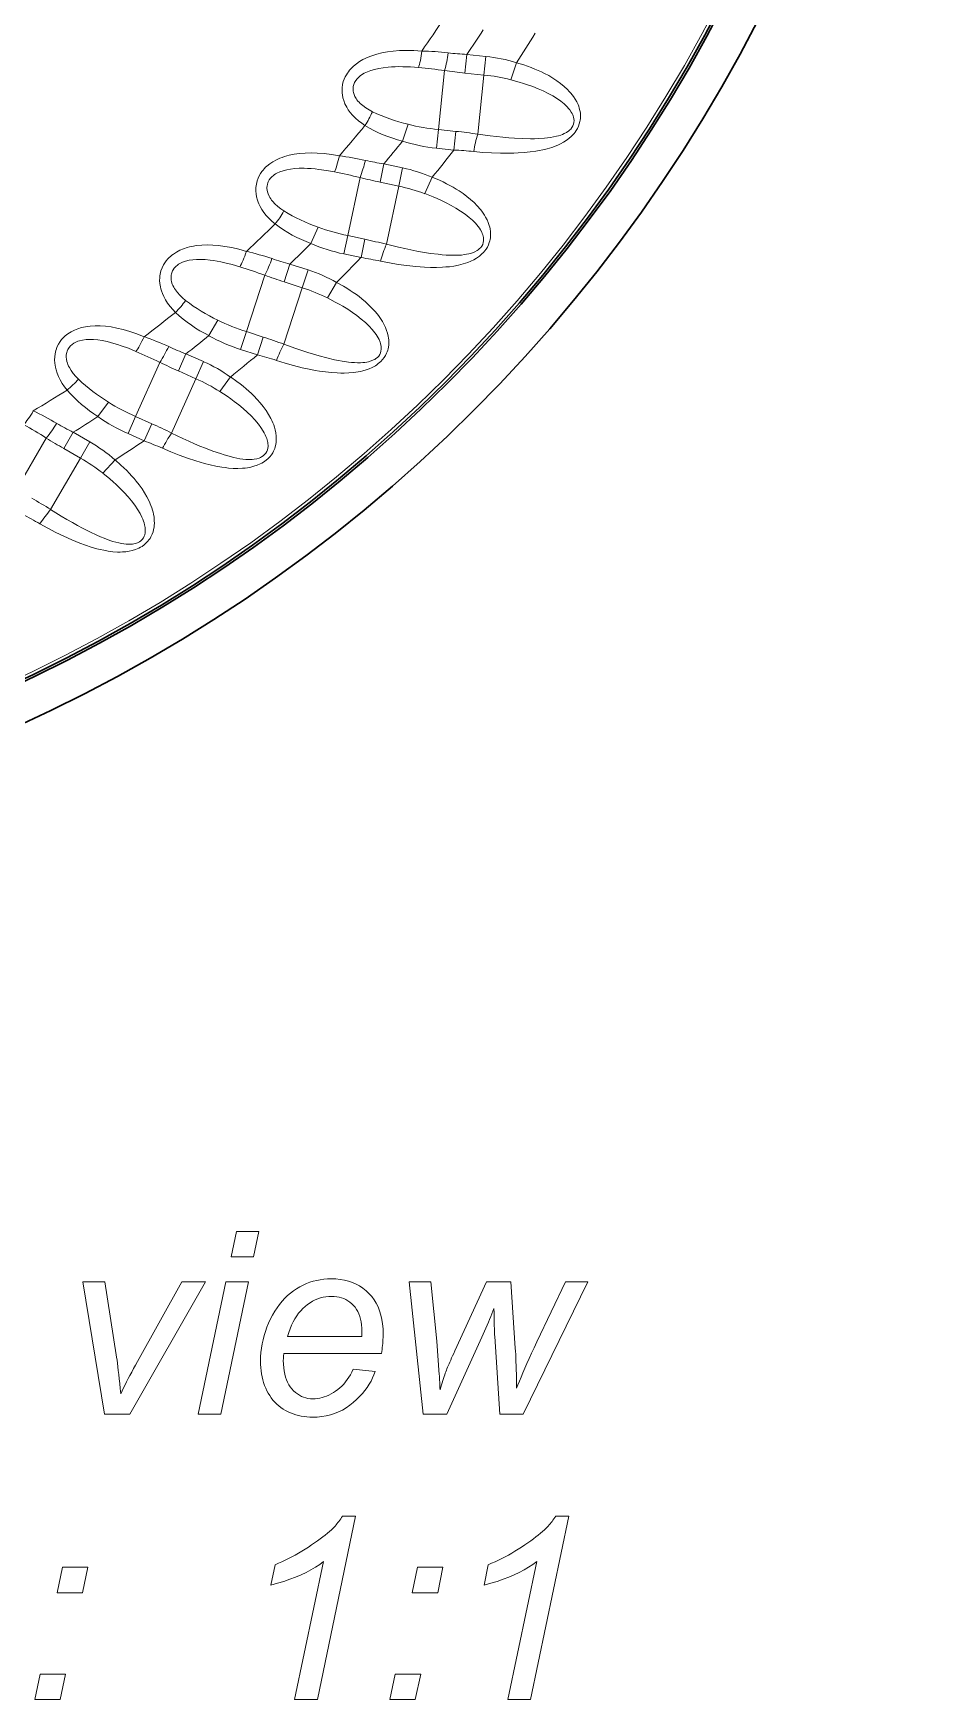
# Model space of a CAD drawing. Extents: x 0 to 297, y 0 to 535.
# Drawn here: x 172.45 to 191.98, y 448.93 to 485.38 of the extents above; entities that cross this region are included whole.
import ezdxf

# ---------------------------------------------------------------- set-up
doc = ezdxf.new("R2010")
doc.units = 0

msp = doc.modelspace()

# ---------------------------------------------------------------- linework, layer by layer
at = {"color": 7, "lineweight": 13, "ltscale": 0.01025}
for p, q in [((181.925, 484.919), (181.882, 484.511)), ((180.11, 482.525), (180.025, 482.124)), ((180.519, 482.438), (180.434, 482.037)), ((179.234, 480.554), (179.319, 480.955)), ((178.453, 480.204), (178.326, 479.814)), ((176.978, 478.466), (177.104, 478.855)), ((176.165, 478.199), (175.998, 477.824)), ((174.516, 476.624), (174.682, 476.999)), ((174.867, 476.468), (175.033, 476.842))]:
    msp.add_line(p, q, dxfattribs=at)
at = {"color": 7, "lineweight": 13, "ltscale": 0.010462}
for p, q in [((181.925, 484.919), (182.341, 484.875)), ((180.11, 482.525), (180.519, 482.438)), ((180.025, 482.124), (180.434, 482.037)), ((177.928, 479.944), (178.326, 479.814)), ((175.782, 478.369), (176.165, 478.199)), ((175.616, 477.995), (175.998, 477.824))]:
    msp.add_line(p, q, dxfattribs=at)
at = {"color": 7, "lineweight": 13, "ltscale": 0.010249}
for p, q in [((182.341, 484.875), (182.298, 484.467)), ((181.259, 482.868), (181.302, 483.275)), ((181.641, 482.827), (181.684, 483.235)), ((179.61, 480.474), (179.695, 480.875)), ((178.055, 480.334), (177.928, 479.944)), ((177.343, 478.347), (177.47, 478.737)), ((175.782, 478.369), (175.616, 477.995)), ((173.317, 476.653), (173.112, 476.298)), ((173.679, 476.444), (173.474, 476.089))]:
    msp.add_line(p, q, dxfattribs=at)
at = {"color": 7, "lineweight": 13, "ltscale": 0.032426}
for p, q in [((181.302, 483.275), (181.437, 484.565)), ((172.079, 475.405), (172.728, 476.528))]:
    msp.add_line(p, q, dxfattribs=at)
at = {"color": 7, "lineweight": 13, "ltscale": 0.010461}
for p, q in [((181.882, 484.511), (182.298, 484.467)), ((178.055, 480.334), (178.453, 480.204)), ((173.317, 476.653), (173.679, 476.444)), ((173.112, 476.298), (173.474, 476.089))]:
    msp.add_line(p, q, dxfattribs=at)
at = {"color": 7, "lineweight": 13, "ltscale": 0.032487}
for p, q in [((182.162, 483.175), (182.298, 484.467)), ((177.925, 478.578), (178.326, 479.814)), ((172.824, 474.963), (173.474, 476.089))]:
    msp.add_line(p, q, dxfattribs=at)
at = {"color": 7, "lineweight": 13, "ltscale": 0.009813}
for p, q in [((183.006, 484.738), (182.885, 484.364)), ((176.755, 477.863), (176.524, 477.545))]:
    msp.add_line(p, q, dxfattribs=at)
at = {"color": 7, "lineweight": 13, "ltscale": 0.009748}
for p, q in [((180.518, 483.019), (180.637, 483.39)), ((178.512, 480.782), (178.67, 481.139)), ((176.284, 478.768), (176.478, 479.106))]:
    msp.add_line(p, q, dxfattribs=at)
at = {"color": 7, "lineweight": 13, "ltscale": 0.009608}
for p, q in [((181.684, 483.235), (181.302, 483.275)), ((177.47, 478.737), (177.104, 478.855))]:
    msp.add_line(p, q, dxfattribs=at)
at = {"color": 7, "lineweight": 13, "ltscale": 0.009607}
for p, q in [((181.641, 482.827), (181.259, 482.868)), ((179.695, 480.876), (179.319, 480.955)), ((179.61, 480.474), (179.234, 480.554)), ((177.343, 478.347), (176.978, 478.466)), ((175.033, 476.842), (174.682, 476.999)), ((174.867, 476.468), (174.516, 476.624))]:
    msp.add_line(p, q, dxfattribs=at)
at = {"color": 7, "lineweight": 13, "ltscale": 0.032425}
for p, q in [((179.319, 480.955), (179.589, 482.224)), ((177.104, 478.855), (177.505, 480.089)), ((174.682, 476.999), (175.21, 478.183))]:
    msp.add_line(p, q, dxfattribs=at)
at = {"color": 7, "lineweight": 13, "ltscale": 0.009814}
for p, q in [((181.167, 482.232), (181.007, 481.873)), ((179.075, 479.932), (178.879, 479.592)), ((174.231, 476.048), (173.968, 475.756))]:
    msp.add_line(p, q, dxfattribs=at)
at = {"color": 7, "lineweight": 13, "ltscale": 0.032486}
for p, q in [((180.164, 480.766), (180.434, 482.037)), ((175.469, 476.637), (175.998, 477.824))]:
    msp.add_line(p, q, dxfattribs=at)
at = {"color": 7, "lineweight": 13, "ltscale": 0.009747}
msp.add_line((173.857, 476.997), (174.086, 477.313), dxfattribs=at)
at = {"color": 7, "lineweight": 13}
for points in [[(179.696, 483.363), (179.624, 483.412), (179.553, 483.467), (179.486, 483.526), (179.426, 483.587), (179.375, 483.648), (179.332, 483.707), (179.298, 483.762), (179.277, 483.802), (179.259, 483.839), (179.232, 483.908), (179.214, 483.972), (179.202, 484.031), (179.197, 484.073), (179.195, 484.113), (179.195, 484.151), (179.197, 484.188), (179.207, 484.257), (179.223, 484.323), (179.242, 484.377), (179.265, 484.427), (179.291, 484.475), (179.312, 484.508), (179.335, 484.541), (179.36, 484.573), (179.387, 484.604), (179.445, 484.66), (179.508, 484.713), (179.578, 484.761), (179.652, 484.804), (179.698, 484.828), (179.745, 484.849), (179.845, 484.889), (179.952, 484.923), (180.066, 484.951), (180.187, 484.973), (180.315, 484.99), (180.451, 485.001), (180.604, 485.006), (180.766, 485.003), (180.937, 484.993)], [(179.859, 483.665), (179.785, 483.705), (179.712, 483.75), (179.647, 483.798), (179.592, 483.845), (179.566, 483.872), (179.543, 483.898), (179.52, 483.927), (179.501, 483.955), (179.475, 484.001), (179.457, 484.044), (179.445, 484.083), (179.438, 484.118), (179.436, 484.144), (179.435, 484.168), (179.44, 484.214), (179.445, 484.239), (179.452, 484.262), (179.47, 484.307), (179.494, 484.347), (179.523, 484.385), (179.544, 484.407), (179.567, 484.429), (179.593, 484.45), (179.621, 484.471), (179.681, 484.507), (179.749, 484.54), (179.825, 484.568), (179.907, 484.592), (179.997, 484.612), (180.095, 484.628), (180.201, 484.64), (180.276, 484.646), (180.355, 484.649), (180.438, 484.651), (180.525, 484.65), (180.689, 484.645), (180.866, 484.632)], [(182.074, 482.795), (182.27, 482.776), (182.465, 482.764), (182.66, 482.757), (182.853, 482.757), (182.95, 482.759), (183.047, 482.763), (183.176, 482.772), (183.305, 482.785), (183.434, 482.804), (183.508, 482.817), (183.582, 482.832), (183.681, 482.857), (183.779, 482.886), (183.876, 482.922), (183.925, 482.943), (183.973, 482.966), (184.036, 483), (184.097, 483.038), (184.156, 483.082), (184.214, 483.132), (184.242, 483.16), (184.268, 483.19), (184.292, 483.22), (184.313, 483.251), (184.341, 483.298), (184.365, 483.347), (184.383, 483.397), (184.397, 483.449), (184.403, 483.484), (184.408, 483.518), (184.409, 483.553), (184.409, 483.587), (184.405, 483.641), (184.396, 483.694), (184.383, 483.745), (184.371, 483.783), (184.356, 483.82), (184.328, 483.881), (184.295, 483.939), (184.258, 483.995), (184.229, 484.033), (184.198, 484.071), (184.163, 484.11), (184.127, 484.148), (184.052, 484.218), (183.973, 484.283), (183.889, 484.344), (183.802, 484.401), (183.713, 484.454), (183.621, 484.503), (183.554, 484.536), (183.485, 484.567), (183.41, 484.599), (183.333, 484.63), (183.252, 484.66), (183.171, 484.688), (183.006, 484.738)], [(182.162, 483.175), (182.433, 483.138), (182.572, 483.121), (182.71, 483.107), (182.839, 483.096), (182.966, 483.087), (183.141, 483.078), (183.314, 483.075), (183.4, 483.075), (183.486, 483.078), (183.621, 483.086), (183.688, 483.093), (183.754, 483.102), (183.818, 483.114), (183.882, 483.128), (183.93, 483.14), (183.976, 483.155), (184.015, 483.17), (184.052, 483.186), (184.104, 483.214), (184.152, 483.247), (184.174, 483.266), (184.194, 483.286), (184.22, 483.319), (184.242, 483.355), (184.257, 483.393), (184.265, 483.433), (184.267, 483.471), (184.264, 483.51), (184.256, 483.548), (184.248, 483.573), (184.238, 483.598), (184.224, 483.627), (184.208, 483.656), (184.174, 483.706), (184.148, 483.738), (184.12, 483.77), (184.087, 483.803), (184.052, 483.835), (183.981, 483.893), (183.904, 483.948), (183.805, 484.01), (183.701, 484.067), (183.593, 484.12), (183.481, 484.169), (183.366, 484.214), (183.249, 484.256), (183.159, 484.285), (183.069, 484.313), (182.885, 484.364)], [(177.731, 481.21), (177.665, 481.267), (177.6, 481.328), (177.539, 481.394), (177.486, 481.462), (177.441, 481.528), (177.405, 481.59), (177.377, 481.649), (177.36, 481.69), (177.346, 481.73), (177.326, 481.801), (177.315, 481.867), (177.31, 481.927), (177.309, 481.969), (177.311, 482.009), (177.315, 482.046), (177.321, 482.083), (177.338, 482.151), (177.361, 482.215), (177.386, 482.266), (177.413, 482.314), (177.444, 482.359), (177.469, 482.39), (177.495, 482.419), (177.524, 482.449), (177.554, 482.476), (177.617, 482.527), (177.685, 482.572), (177.759, 482.613), (177.838, 482.648), (177.886, 482.667), (177.935, 482.684), (178.039, 482.712), (178.148, 482.735), (178.265, 482.751), (178.388, 482.761), (178.517, 482.764), (178.653, 482.761), (178.806, 482.749), (178.967, 482.73), (179.136, 482.702)], [(177.925, 481.494), (177.855, 481.541), (177.788, 481.593), (177.727, 481.648), (177.678, 481.701), (177.655, 481.73), (177.635, 481.758), (177.615, 481.79), (177.599, 481.819), (177.578, 481.868), (177.564, 481.912), (177.557, 481.952), (177.554, 481.989), (177.554, 482.014), (177.556, 482.039), (177.565, 482.084), (177.573, 482.108), (177.582, 482.13), (177.605, 482.172), (177.633, 482.21), (177.666, 482.245), (177.689, 482.265), (177.714, 482.284), (177.743, 482.303), (177.772, 482.32), (177.836, 482.35), (177.907, 482.375), (177.985, 482.396), (178.07, 482.411), (178.161, 482.422), (178.26, 482.427), (178.367, 482.428), (178.442, 482.425), (178.52, 482.421), (178.604, 482.414), (178.69, 482.404), (178.853, 482.381), (179.027, 482.35)], [(180.036, 480.397), (180.23, 480.358), (180.423, 480.325), (180.615, 480.298), (180.808, 480.277), (180.904, 480.27), (181.001, 480.264), (181.13, 480.259), (181.26, 480.259), (181.39, 480.263), (181.465, 480.269), (181.541, 480.276), (181.641, 480.29), (181.742, 480.309), (181.842, 480.335), (181.892, 480.35), (181.943, 480.368), (182.009, 480.395), (182.074, 480.427), (182.138, 480.464), (182.2, 480.509), (182.231, 480.534), (182.26, 480.561), (182.286, 480.588), (182.311, 480.616), (182.344, 480.66), (182.373, 480.706), (182.396, 480.755), (182.415, 480.805), (182.425, 480.838), (182.433, 480.872), (182.438, 480.907), (182.442, 480.941), (182.443, 480.995), (182.44, 481.048), (182.432, 481.101), (182.424, 481.14), (182.414, 481.178), (182.392, 481.241), (182.365, 481.302), (182.334, 481.362), (182.309, 481.403), (182.283, 481.444), (182.252, 481.487), (182.219, 481.529), (182.152, 481.606), (182.08, 481.679), (182.004, 481.748), (181.923, 481.813), (181.84, 481.875), (181.753, 481.934), (181.69, 481.973), (181.625, 482.012), (181.554, 482.052), (181.481, 482.09), (181.403, 482.128), (181.325, 482.165), (181.167, 482.232)], [(180.164, 480.766), (180.43, 480.7), (180.566, 480.67), (180.702, 480.641), (180.828, 480.617), (180.954, 480.594), (181.127, 480.567), (181.299, 480.546), (181.385, 480.537), (181.47, 480.531), (181.606, 480.525), (181.673, 480.525), (181.739, 480.527), (181.805, 480.531), (181.87, 480.539), (181.918, 480.546), (181.966, 480.556), (182.006, 480.567), (182.045, 480.579), (182.1, 480.602), (182.15, 480.63), (182.174, 480.646), (182.196, 480.664), (182.226, 480.694), (182.251, 480.727), (182.27, 480.764), (182.282, 480.803), (182.288, 480.84), (182.289, 480.879), (182.285, 480.917), (182.28, 480.944), (182.273, 480.969), (182.262, 481), (182.249, 481.03), (182.22, 481.084), (182.198, 481.118), (182.173, 481.152), (182.144, 481.189), (182.113, 481.225), (182.048, 481.29), (181.977, 481.353), (181.885, 481.424), (181.788, 481.492), (181.686, 481.556), (181.58, 481.616), (181.47, 481.673), (181.358, 481.727), (181.272, 481.766), (181.185, 481.803), (181.007, 481.873)], [(175.552, 479.275), (175.492, 479.338), (175.434, 479.406), (175.38, 479.478), (175.334, 479.551), (175.297, 479.621), (175.267, 479.687), (175.245, 479.748), (175.233, 479.791), (175.223, 479.832), (175.211, 479.905), (175.206, 479.971), (175.208, 480.032), (175.212, 480.073), (175.218, 480.113), (175.225, 480.15), (175.235, 480.185), (175.259, 480.252), (175.289, 480.313), (175.319, 480.361), (175.351, 480.406), (175.387, 480.447), (175.414, 480.475), (175.444, 480.502), (175.475, 480.528), (175.508, 480.553), (175.576, 480.596), (175.649, 480.634), (175.726, 480.667), (175.809, 480.694), (175.858, 480.707), (175.909, 480.719), (176.015, 480.737), (176.126, 480.748), (176.244, 480.751), (176.367, 480.748), (176.496, 480.738), (176.631, 480.72), (176.782, 480.693), (176.94, 480.657), (177.105, 480.611)], [(175.774, 479.537), (175.71, 479.591), (175.648, 479.65), (175.594, 479.711), (175.551, 479.768), (175.53, 479.8), (175.514, 479.83), (175.497, 479.864), (175.484, 479.895), (175.468, 479.945), (175.459, 479.991), (175.456, 480.031), (175.457, 480.068), (175.46, 480.093), (175.464, 480.117), (175.478, 480.161), (175.488, 480.184), (175.5, 480.206), (175.527, 480.245), (175.559, 480.28), (175.595, 480.31), (175.62, 480.328), (175.648, 480.345), (175.677, 480.36), (175.709, 480.374), (175.775, 480.397), (175.849, 480.415), (175.929, 480.427), (176.014, 480.434), (176.106, 480.435), (176.205, 480.43), (176.312, 480.419), (176.386, 480.409), (176.463, 480.396), (176.545, 480.38), (176.631, 480.362), (176.79, 480.322), (176.96, 480.273)], [(177.759, 478.225), (177.948, 478.166), (178.136, 478.113), (178.325, 478.066), (178.514, 478.026), (178.609, 478.008), (178.705, 477.992), (178.833, 477.974), (178.961, 477.96), (179.091, 477.951), (179.167, 477.948), (179.243, 477.948), (179.344, 477.951), (179.446, 477.96), (179.548, 477.975), (179.6, 477.985), (179.652, 477.997), (179.721, 478.017), (179.789, 478.042), (179.856, 478.073), (179.923, 478.11), (179.956, 478.132), (179.988, 478.155), (180.017, 478.18), (180.045, 478.205), (180.082, 478.246), (180.115, 478.289), (180.144, 478.334), (180.168, 478.382), (180.181, 478.414), (180.193, 478.447), (180.202, 478.481), (180.209, 478.514), (180.216, 478.568), (180.218, 478.622), (180.216, 478.675), (180.212, 478.714), (180.205, 478.753), (180.19, 478.818), (180.17, 478.882), (180.145, 478.945), (180.125, 478.988), (180.103, 479.031), (180.077, 479.077), (180.049, 479.122), (179.99, 479.206), (179.926, 479.286), (179.857, 479.363), (179.784, 479.436), (179.707, 479.507), (179.628, 479.574), (179.569, 479.62), (179.509, 479.665), (179.441, 479.712), (179.373, 479.758), (179.3, 479.804), (179.226, 479.848), (179.075, 479.932)], [(177.925, 478.578), (178.182, 478.486), (178.315, 478.441), (178.447, 478.398), (178.57, 478.361), (178.693, 478.325), (178.862, 478.281), (179.031, 478.241), (179.115, 478.224), (179.199, 478.208), (179.334, 478.189), (179.4, 478.181), (179.466, 478.177), (179.532, 478.174), (179.597, 478.174), (179.647, 478.177), (179.695, 478.182), (179.736, 478.188), (179.776, 478.197), (179.833, 478.213), (179.886, 478.236), (179.911, 478.249), (179.935, 478.264), (179.968, 478.291), (179.996, 478.322), (180.019, 478.357), (180.035, 478.394), (180.046, 478.431), (180.05, 478.469), (180.05, 478.508), (180.048, 478.534), (180.043, 478.561), (180.036, 478.592), (180.026, 478.624), (180.003, 478.68), (179.984, 478.717), (179.964, 478.753), (179.938, 478.792), (179.911, 478.831), (179.853, 478.903), (179.79, 478.973), (179.706, 479.053), (179.616, 479.131), (179.521, 479.205), (179.422, 479.276), (179.319, 479.344), (179.213, 479.41), (179.131, 479.457), (179.048, 479.503), (178.879, 479.592)], [(173.182, 477.578), (173.129, 477.647), (173.079, 477.721), (173.033, 477.798), (172.995, 477.875), (172.965, 477.949), (172.942, 478.017), (172.927, 478.081), (172.919, 478.125), (172.913, 478.166), (172.909, 478.24), (172.912, 478.307), (172.919, 478.367), (172.927, 478.408), (172.937, 478.446), (172.949, 478.482), (172.962, 478.517), (172.993, 478.58), (173.029, 478.637), (173.064, 478.682), (173.101, 478.724), (173.141, 478.761), (173.171, 478.786), (173.203, 478.81), (173.237, 478.832), (173.272, 478.853), (173.344, 478.89), (173.421, 478.92), (173.501, 478.944), (173.586, 478.963), (173.636, 478.971), (173.688, 478.977), (173.795, 478.983), (173.907, 478.983), (174.025, 478.974), (174.147, 478.958), (174.274, 478.934), (174.406, 478.903), (174.554, 478.86), (174.707, 478.807), (174.866, 478.745)], [(173.431, 477.816), (173.372, 477.876), (173.317, 477.941), (173.27, 478.007), (173.233, 478.069), (173.216, 478.103), (173.202, 478.134), (173.189, 478.169), (173.18, 478.201), (173.169, 478.253), (173.165, 478.299), (173.166, 478.34), (173.17, 478.376), (173.176, 478.401), (173.183, 478.425), (173.201, 478.467), (173.214, 478.489), (173.228, 478.509), (173.259, 478.545), (173.294, 478.577), (173.333, 478.603), (173.361, 478.618), (173.389, 478.632), (173.42, 478.644), (173.453, 478.655), (173.522, 478.671), (173.597, 478.681), (173.677, 478.685), (173.763, 478.682), (173.855, 478.673), (173.953, 478.658), (174.057, 478.637), (174.13, 478.619), (174.206, 478.598), (174.286, 478.574), (174.369, 478.546), (174.523, 478.49), (174.687, 478.423)], [(175.268, 476.304), (175.449, 476.225), (175.631, 476.152), (175.814, 476.086), (175.998, 476.026), (176.09, 475.998), (176.184, 475.972), (176.309, 475.941), (176.436, 475.914), (176.564, 475.891), (176.639, 475.881), (176.714, 475.872), (176.816, 475.865), (176.918, 475.863), (177.021, 475.867), (177.074, 475.872), (177.127, 475.879), (177.197, 475.892), (177.268, 475.909), (177.337, 475.932), (177.408, 475.962), (177.443, 475.981), (177.477, 476.001), (177.508, 476.022), (177.539, 476.045), (177.58, 476.081), (177.617, 476.12), (177.651, 476.162), (177.68, 476.207), (177.696, 476.238), (177.711, 476.27), (177.723, 476.302), (177.734, 476.335), (177.746, 476.388), (177.754, 476.441), (177.758, 476.494), (177.758, 476.533), (177.756, 476.572), (177.747, 476.639), (177.734, 476.705), (177.716, 476.769), (177.7, 476.815), (177.683, 476.86), (177.662, 476.908), (177.639, 476.956), (177.589, 477.045), (177.534, 477.132), (177.473, 477.216), (177.408, 477.296), (177.339, 477.374), (177.267, 477.449), (177.213, 477.501), (177.158, 477.552), (177.096, 477.606), (177.033, 477.659), (176.965, 477.712), (176.896, 477.764), (176.755, 477.863)], [(175.469, 476.637), (175.716, 476.518), (175.843, 476.46), (175.97, 476.404), (176.088, 476.353), (176.207, 476.305), (176.37, 476.243), (176.534, 476.186), (176.616, 476.16), (176.698, 476.136), (176.83, 476.102), (176.895, 476.088), (176.961, 476.076), (177.026, 476.067), (177.091, 476.061), (177.14, 476.058), (177.189, 476.058), (177.23, 476.06), (177.271, 476.064), (177.329, 476.074), (177.384, 476.091), (177.411, 476.102), (177.436, 476.115), (177.471, 476.138), (177.503, 476.166), (177.529, 476.198), (177.549, 476.233), (177.563, 476.269), (177.572, 476.306), (177.576, 476.345), (177.576, 476.371), (177.574, 476.398), (177.57, 476.43), (177.564, 476.462), (177.547, 476.521), (177.532, 476.559), (177.515, 476.598), (177.494, 476.64), (177.471, 476.681), (177.421, 476.759), (177.365, 476.834), (177.29, 476.923), (177.209, 477.01), (177.122, 477.094), (177.031, 477.175), (176.936, 477.253), (176.837, 477.329), (176.761, 477.385), (176.683, 477.44), (176.524, 477.545)], [(172.589, 474.653), (172.761, 474.555), (172.934, 474.464), (173.109, 474.379), (173.286, 474.3), (173.375, 474.263), (173.465, 474.227), (173.587, 474.183), (173.71, 474.143), (173.835, 474.107), (173.908, 474.089), (173.983, 474.073), (174.083, 474.055), (174.184, 474.042), (174.287, 474.035), (174.34, 474.034), (174.393, 474.036), (174.465, 474.041), (174.537, 474.051), (174.608, 474.067), (174.682, 474.09), (174.718, 474.104), (174.755, 474.121), (174.788, 474.138), (174.821, 474.158), (174.865, 474.189), (174.907, 474.225), (174.944, 474.263), (174.978, 474.305), (174.998, 474.334), (175.015, 474.364), (175.031, 474.395), (175.045, 474.426), (175.063, 474.477), (175.076, 474.529), (175.085, 474.581), (175.089, 474.621), (175.091, 474.66), (175.09, 474.727), (175.084, 474.794), (175.072, 474.86), (175.062, 474.907), (175.049, 474.953), (175.033, 475.004), (175.015, 475.054), (174.975, 475.148), (174.929, 475.24), (174.878, 475.329), (174.822, 475.416), (174.761, 475.501), (174.697, 475.583), (174.649, 475.641), (174.6, 475.697), (174.544, 475.757), (174.486, 475.816), (174.424, 475.876), (174.361, 475.935), (174.231, 476.048)], [(172.824, 474.963), (173.057, 474.819), (173.177, 474.748), (173.298, 474.679), (173.41, 474.616), (173.523, 474.556), (173.679, 474.477), (173.836, 474.403), (173.915, 474.369), (173.994, 474.336), (174.121, 474.289), (174.185, 474.268), (174.249, 474.25), (174.313, 474.234), (174.376, 474.221), (174.425, 474.213), (174.474, 474.208), (174.515, 474.205), (174.556, 474.205), (174.615, 474.209), (174.672, 474.22), (174.699, 474.228), (174.725, 474.238), (174.763, 474.258), (174.797, 474.282), (174.827, 474.311), (174.851, 474.344), (174.868, 474.378), (174.881, 474.414), (174.889, 474.452), (174.892, 474.479), (174.893, 474.505), (174.892, 474.538), (174.889, 474.571), (174.878, 474.63), (174.868, 474.67), (174.855, 474.71), (174.839, 474.754), (174.82, 474.798), (174.778, 474.88), (174.73, 474.961), (174.665, 475.058), (174.593, 475.152), (174.516, 475.244), (174.434, 475.335), (174.347, 475.423), (174.257, 475.509), (174.187, 475.572), (174.116, 475.635), (173.968, 475.756)]]:
    msp.add_lwpolyline(points, dxfattribs=at)
for points in [[(176.768, 458.616), (176.885, 459.176), (177.376, 459.176), (177.259, 458.616)], [(174.004, 455.176), (173.529, 458.073), (174.009, 458.073), (174.258, 456.477), (174.266, 456.421), (174.275, 456.359), (174.284, 456.29), (174.293, 456.215), (174.303, 456.133), (174.314, 456.044), (174.324, 455.949), (174.335, 455.847), (174.347, 455.738), (174.359, 455.623), (174.388, 455.686), (174.419, 455.75), (174.451, 455.816), (174.485, 455.884), (174.52, 455.954), (174.557, 456.025), (174.596, 456.099), (174.636, 456.174), (174.678, 456.251), (174.721, 456.33), (175.69, 458.073), (176.211, 458.073), (174.552, 455.176)], [(176.048, 455.176), (176.653, 458.073), (177.147, 458.073), (176.541, 455.176)], [(179.436, 456.161), (179.917, 456.111), (179.893, 456.04), (179.864, 455.97), (179.83, 455.9), (179.791, 455.831), (179.746, 455.763), (179.695, 455.695), (179.64, 455.628), (179.579, 455.562), (179.512, 455.497), (179.44, 455.432), (179.365, 455.371), (179.286, 455.316), (179.204, 455.268), (179.12, 455.226), (179.032, 455.191), (178.942, 455.162), (178.849, 455.139), (178.753, 455.123), (178.654, 455.113), (178.552, 455.11), (178.488, 455.112), (178.426, 455.116), (178.364, 455.123), (178.303, 455.134), (178.244, 455.147), (178.185, 455.164), (178.128, 455.183), (178.071, 455.205), (178.016, 455.231), (177.962, 455.259), (177.909, 455.29), (177.859, 455.324), (177.812, 455.36), (177.767, 455.399), (177.725, 455.441), (177.685, 455.486), (177.648, 455.533), (177.614, 455.583), (177.582, 455.636), (177.552, 455.691), (177.526, 455.749), (177.502, 455.808), (177.481, 455.869), (177.462, 455.931), (177.447, 455.995), (177.434, 456.06), (177.424, 456.127), (177.417, 456.196), (177.413, 456.266), (177.412, 456.338), (177.414, 456.433), (177.421, 456.527), (177.432, 456.62), (177.447, 456.713), (177.467, 456.806), (177.491, 456.897), (177.519, 456.989), (177.552, 457.079), (177.59, 457.169), (177.631, 457.259), (177.677, 457.346), (177.724, 457.428), (177.775, 457.506), (177.828, 457.579), (177.883, 457.648), (177.942, 457.712), (178.002, 457.771), (178.066, 457.826), (178.132, 457.876), (178.2, 457.922), (178.271, 457.963), (178.342, 458), (178.415, 458.032), (178.489, 458.061), (178.564, 458.085), (178.64, 458.104), (178.717, 458.119), (178.796, 458.13), (178.875, 458.137), (178.956, 458.139), (179.058, 458.135), (179.155, 458.126), (179.248, 458.11), (179.337, 458.087), (179.422, 458.058), (179.503, 458.023), (179.58, 457.981), (179.652, 457.933), (179.72, 457.878), (179.784, 457.817), (179.843, 457.75), (179.896, 457.679), (179.942, 457.602), (179.982, 457.522), (180.017, 457.436), (180.044, 457.346), (180.066, 457.251), (180.082, 457.151), (180.091, 457.047), (180.094, 456.938), (180.094, 456.896), (180.092, 456.853), (180.09, 456.81), (180.088, 456.766), (180.084, 456.723), (180.08, 456.679), (180.075, 456.635), (180.069, 456.591), (180.063, 456.546), (180.056, 456.502), (177.922, 456.502), (177.92, 456.485), (177.918, 456.468), (177.916, 456.452), (177.915, 456.437), (177.914, 456.421), (177.913, 456.406), (177.912, 456.391), (177.912, 456.377), (177.911, 456.363), (177.911, 456.349), (177.913, 456.269), (177.919, 456.194), (177.928, 456.122), (177.941, 456.054), (177.958, 455.99), (177.978, 455.93), (178.003, 455.874), (178.031, 455.821), (178.063, 455.773), (178.098, 455.728), (178.136, 455.687), (178.176, 455.651), (178.218, 455.619), (178.261, 455.591), (178.306, 455.567), (178.352, 455.548), (178.4, 455.533), (178.45, 455.522), (178.502, 455.516), (178.555, 455.514), (178.606, 455.516), (178.656, 455.521), (178.707, 455.529), (178.757, 455.541), (178.807, 455.556), (178.857, 455.574), (178.906, 455.595), (178.956, 455.62), (179.005, 455.649), (179.054, 455.68), (179.102, 455.715), (179.148, 455.753), (179.192, 455.793), (179.233, 455.837), (179.273, 455.884), (179.31, 455.933), (179.345, 455.986), (179.377, 456.041), (179.408, 456.099)], [(180.967, 455.176), (180.664, 458.073), (181.139, 458.073), (181.27, 456.772), (181.322, 456.04), (181.323, 456.022), (181.324, 456.001), (181.326, 455.976), (181.327, 455.948), (181.329, 455.917), (181.33, 455.882), (181.332, 455.844), (181.334, 455.803), (181.336, 455.758), (181.338, 455.71), (181.354, 455.765), (181.37, 455.816), (181.385, 455.866), (181.4, 455.912), (181.414, 455.956), (181.428, 455.998), (181.441, 456.036), (181.453, 456.073), (181.466, 456.106), (181.477, 456.137), (181.489, 456.168), (181.503, 456.202), (181.518, 456.238), (181.534, 456.277), (181.552, 456.318), (181.571, 456.361), (181.591, 456.408), (181.613, 456.456), (181.636, 456.508), (181.66, 456.562), (182.35, 458.073), (182.888, 458.073), (182.983, 456.624), (182.988, 456.556), (182.992, 456.484), (182.995, 456.406), (182.998, 456.325), (183.001, 456.239), (183.004, 456.149), (183.006, 456.054), (183.008, 455.955), (183.009, 455.851), (183.011, 455.743), (183.04, 455.819), (183.072, 455.901), (183.108, 455.988), (183.147, 456.081), (183.19, 456.18), (183.236, 456.284), (183.286, 456.394), (183.339, 456.51), (183.396, 456.631), (183.455, 456.758), (184.078, 458.073), (184.571, 458.073), (183.155, 455.176), (182.642, 455.176), (182.533, 456.875), (182.531, 456.91), (182.529, 456.951), (182.527, 456.997), (182.525, 457.05), (182.524, 457.109), (182.522, 457.173), (182.521, 457.244), (182.519, 457.321), (182.518, 457.403), (182.517, 457.492), (182.494, 457.433), (182.47, 457.373), (182.446, 457.313), (182.421, 457.251), (182.395, 457.189), (182.368, 457.125), (182.34, 457.061), (182.312, 456.995), (182.282, 456.929), (182.252, 456.862), (181.485, 455.176)], [(178.001, 456.878), (179.627, 456.878), (179.628, 456.893), (179.628, 456.907), (179.629, 456.92), (179.629, 456.932), (179.629, 456.944), (179.63, 456.954), (179.63, 456.964), (179.63, 456.972), (179.63, 456.98), (179.63, 456.987), (179.628, 457.06), (179.623, 457.129), (179.613, 457.194), (179.6, 457.256), (179.584, 457.315), (179.563, 457.37), (179.539, 457.422), (179.511, 457.47), (179.48, 457.515), (179.445, 457.556), (179.406, 457.594), (179.366, 457.627), (179.324, 457.657), (179.279, 457.683), (179.232, 457.705), (179.184, 457.722), (179.133, 457.736), (179.08, 457.746), (179.024, 457.752), (178.967, 457.754), (178.904, 457.752), (178.843, 457.745), (178.782, 457.734), (178.723, 457.719), (178.665, 457.699), (178.607, 457.675), (178.551, 457.647), (178.496, 457.614), (178.443, 457.577), (178.39, 457.536), (178.339, 457.49), (178.291, 457.44), (178.246, 457.385), (178.203, 457.326), (178.162, 457.262), (178.125, 457.194), (178.09, 457.122), (178.058, 457.045), (178.028, 456.964)], [(178.158, 448.933), (178.791, 451.953), (178.706, 451.89), (178.614, 451.83), (178.516, 451.772), (178.41, 451.716), (178.299, 451.663), (178.18, 451.613), (178.055, 451.565), (177.923, 451.52), (177.785, 451.478), (177.64, 451.438), (177.732, 451.885), (177.806, 451.915), (177.879, 451.948), (177.953, 451.982), (178.026, 452.017), (178.098, 452.055), (178.171, 452.094), (178.243, 452.135), (178.316, 452.178), (178.388, 452.223), (178.46, 452.27), (178.53, 452.317), (178.596, 452.362), (178.659, 452.407), (178.718, 452.45), (178.774, 452.492), (178.826, 452.533), (178.874, 452.573), (178.919, 452.611), (178.961, 452.648), (178.998, 452.684), (179.02, 452.707), (179.042, 452.73), (179.063, 452.754), (179.084, 452.779), (179.105, 452.805), (179.125, 452.832), (179.146, 452.86), (179.166, 452.889), (179.186, 452.918), (179.206, 452.949), (179.492, 452.949), (178.655, 448.933)], [(182.818, 448.933), (183.451, 451.953), (183.366, 451.89), (183.274, 451.83), (183.176, 451.772), (183.071, 451.716), (182.959, 451.663), (182.84, 451.613), (182.715, 451.565), (182.583, 451.52), (182.445, 451.478), (182.3, 451.438), (182.393, 451.885), (182.466, 451.915), (182.54, 451.948), (182.613, 451.982), (182.686, 452.017), (182.759, 452.055), (182.831, 452.094), (182.904, 452.135), (182.976, 452.178), (183.048, 452.223), (183.12, 452.27), (183.19, 452.317), (183.256, 452.362), (183.319, 452.407), (183.378, 452.45), (183.434, 452.492), (183.486, 452.533), (183.535, 452.573), (183.58, 452.611), (183.621, 452.648), (183.659, 452.684), (183.68, 452.707), (183.702, 452.73), (183.723, 452.754), (183.744, 452.779), (183.765, 452.805), (183.786, 452.832), (183.806, 452.86), (183.826, 452.889), (183.846, 452.918), (183.866, 452.949), (184.153, 452.949), (183.315, 448.933)], [(172.963, 451.271), (173.08, 451.83), (173.637, 451.83), (173.522, 451.271)], [(180.728, 451.271), (180.846, 451.83), (181.402, 451.83), (181.288, 451.271)], [(172.475, 448.933), (172.592, 449.492), (173.151, 449.492), (173.031, 448.933)], [(180.24, 448.933), (180.357, 449.492), (180.917, 449.492), (180.797, 448.933)]]:
    msp.add_lwpolyline(points, close=True, dxfattribs=at)
at = {"color": 7, "lineweight": 30}
for radius in [33.8, 32.975, 32.925]:
    msp.add_circle((158.177, 501.034), radius, dxfattribs=at)
at = {"color": 7, "lineweight": 13}
msp.add_circle((158.177, 501.034), 32.857, dxfattribs=at)
for centre, radius, start, end in [((158.177, 501.034), 27.845, 324.8242, 326.6076), ((158.177, 501.034), 28.699, 325.8385, 327.1174), ((158.177, 501.034), 29.699, 326.7211, 328.1905), ((180.737, 477.964), 7.032, 83.6321, 88.37), ((177.622, 485.545), 3.94, 345.5932, 351.3455), ((182.312, 492.078), 7.17, 263.634, 266.9004), ((182.015, 481.603), 3.288, 72.4557, 84.3125), ((179.856, 473.471), 11.206, 81.8878, 84.831), ((183.286, 497.875), 13.438, 262.0912, 263.9999), ((181.896, 480.429), 4.059, 75.8928, 84.3097), ((178.104, 484.417), 1.909, 326.4884, 336.8102), ((181.577, 487.301), 4.022, 244.7087, 256.4901), ((158.177, 501.034), 27.845, 318.8242, 320.6076), ((181.316, 486.092), 3.174, 239.3212, 255.4463), ((181.771, 487.995), 4.743, 256.1694, 264.3244), ((158.177, 501.034), 28.699, 319.8385, 321.1174), ((181.625, 486.569), 3.719, 252.672, 264.3495), ((180.469, 471.663), 11.636, 81.6351, 84.0078), ((185.138, 482.29), 3.105, 163.441, 170.6382), ((178.202, 475.732), 7.032, 77.6321, 82.37), ((175.896, 483.598), 3.94, 339.5932, 345.3455), ((181.244, 489.604), 7.17, 257.634, 260.9004), ((158.177, 501.034), 29.699, 320.7211, 322.1905), ((181.422, 476.945), 5.886, 83.6403, 87.8616), ((176.856, 471.356), 11.206, 75.8878, 78.831), ((182.819, 495.268), 13.438, 256.0912, 257.9999), ((179.853, 479.217), 3.288, 66.4557, 78.3125), ((179.612, 478.062), 4.058, 69.8928, 78.3097), ((176.258, 482.425), 1.909, 320.4884, 330.8102), ((180.013, 484.932), 4.023, 238.7194, 250.4976), ((158.177, 501.034), 27.845, 312.8242, 314.6076), ((179.627, 483.755), 3.174, 233.3212, 249.4463), ((180.279, 485.602), 4.745, 250.1752, 258.327), ((158.177, 501.034), 28.699, 313.8384, 315.1174), ((179.985, 484.197), 3.719, 246.6718, 258.3498), ((177.277, 469.493), 11.636, 75.6351, 78.0078), ((183.031, 479.575), 3.105, 157.441, 164.6382), ((175.448, 473.778), 7.032, 71.6321, 76.37), ((173.981, 481.84), 3.935, 333.584, 339.3436), ((179.923, 487.256), 7.17, 251.634, 254.9004), ((158.177, 501.034), 29.699, 314.7211, 316.1905), ((178.776, 474.647), 5.886, 77.6403, 81.8616), ((173.652, 469.566), 11.206, 69.8878, 72.831), ((182.081, 492.724), 13.438, 250.0912, 251.9999), ((177.454, 477.071), 3.288, 60.4556, 72.3125), ((177.093, 475.948), 4.058, 63.8927, 72.3097), ((174.214, 480.637), 1.909, 314.4884, 324.8102), ((178.21, 482.736), 4.022, 232.7087, 244.4901), ((158.177, 501.034), 27.845, 306.8242, 308.6076), ((177.703, 481.608), 3.174, 227.3212, 243.4463), ((178.544, 483.374), 4.742, 244.1691, 252.3248), ((172.504, 472.122), 7.032, 65.6321, 70.37), ((158.177, 501.034), 28.699, 307.8384, 309.1174), ((178.105, 482.009), 3.719, 240.6717, 252.3498), ((173.875, 467.67), 11.636, 69.6351, 72.0078), ((180.652, 477.094), 3.105, 151.441, 158.6382), ((170.278, 468.121), 11.206, 63.8878, 66.831), ((171.884, 480.295), 3.94, 327.5932, 333.3455), ((178.363, 485.058), 7.17, 245.634, 248.9004), ((174.844, 475.187), 3.288, 54.4555, 66.3125), ((158.177, 501.034), 29.699, 308.7211, 310.1905), ((175.905, 472.639), 5.886, 71.6403, 75.8616), ((181.081, 490.271), 13.438, 244.0912, 245.9999), ((174.367, 474.108), 4.058, 57.8927, 66.3097), ((158.177, 501.034), 27.845, 300.8242, 302.6076), ((171.994, 479.073), 1.909, 308.4884, 318.8102), ((175.566, 479.673), 3.174, 221.3212, 237.4463), ((176.188, 480.743), 4.022, 226.7087, 238.4902), ((169.403, 470.782), 7.032, 59.6321, 64.37), ((176.587, 481.342), 4.743, 238.1694, 246.3245), ((166.771, 467.036), 11.206, 57.8878, 60.831), ((169.641, 478.976), 3.94, 321.5932, 327.3455), ((176.583, 483.035), 7.17, 239.634, 242.9004), ((158.177, 501.034), 28.699, 301.8385, 303.1174), ((176.007, 480.031), 3.719, 234.672, 246.3495), ((170.302, 466.211), 11.636, 63.6351, 66.0078), ((179.831, 487.935), 13.438, 238.0912, 239.9999), ((172.05, 473.587), 3.288, 48.4557, 60.3125), ((158.177, 501.034), 29.699, 302.7211, 304.1905), ((172.84, 470.941), 5.886, 65.6403, 69.8616), ((178.026, 474.876), 3.105, 145.441, 152.6382), ((171.464, 472.563), 4.058, 51.8927, 60.3097), ((166.595, 465.134), 11.637, 57.6352, 60.0076), ((175.183, 472.944), 3.105, 139.441, 146.6382), ((169.614, 469.573), 5.886, 59.6403, 63.8616)]:
    msp.add_arc(centre, radius, start, end, dxfattribs=at)
for centre, major_axis in [((180.85, 485.054), (-0.041, -0.498)), ((179.056, 482.772), (-0.093, -0.491)), ((177.032, 480.69), (-0.144, -0.479)), ((174.802, 478.83), (-0.193, -0.461)), ((172.39, 477.214), (-0.24, -0.439))]:
    msp.add_ellipse(centre, major_axis=major_axis, ratio=0.185152, start_param=0.573427, end_param=1.462322, dxfattribs=at)

doc.saveas('drawing.dxf')
